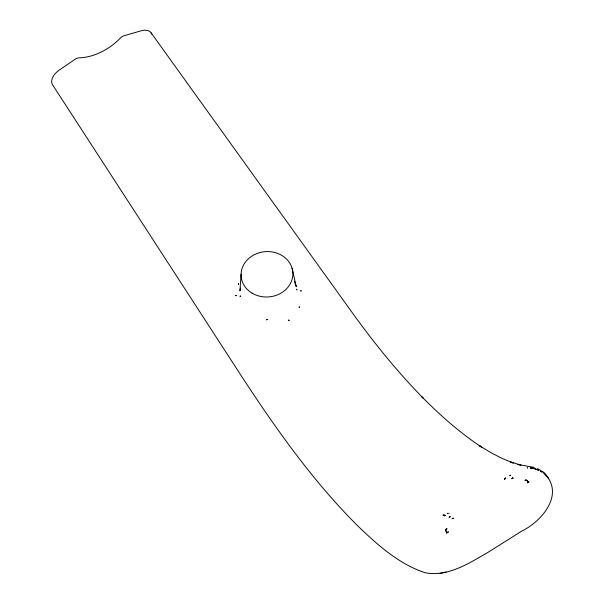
<?xml version="1.0" encoding="UTF-8"?>
<svg xmlns="http://www.w3.org/2000/svg" width="604" height="604" viewBox="0 0 604 604"><rect width="100%" height="100%" fill="white"/><g stroke="black" fill="none" stroke-linecap="round" stroke-linejoin="round"><path stroke-width="0.91" d="M241.072 274.254L239.954 290.932L240.422 288.093M504.461 479.516L505.367 477.923L504.461 479.516L504.967 478.761M447.3 532.267L446.658 533.068L445.548 529.444L447.051 528.719L445.676 529.663L446.658 533.068L448.493 531.769L447.405 532.426M528.092 482.256L527.428 482.906L528.9 482.158L525.903 479.78L524.997 480.542L526.084 479.946L528.9 482.158L528.213 482.407M513.007 478.232L511.618 478.61L512.841 478.579L512.388 477.417L513.007 478.232L512.653 478.104M530.969 467.964L534.434 468.561L538.904 470.365L534.389 468.591L530.153 467.911L531.014 467.934M151.793 34.186A14.02 8.615 -35.6 0 0 141.261 30.744L123.337 35.976A7.082 4.402 -35.1 0 0 120.128 38.294A44.039 28.305 -34.5 0 1 79.441 57.825A7.15 4.477 -33 0 0 75.847 58.769L58.92 70.321A14.247 8.864 -32.3 0 0 52.125 83.979A17.803 11.076 -32.4 0 0 53.061 85.579L243.216 378.784C277.183 430.546 313.325 481.448 357.213 525.359C376.987 544.415 398.376 563.811 424.869 572.66C447.292 577.235 468.289 563.683 486.93 553L521.697 531.143C542.619 520.98 565.903 492.834 543.004 472.109L545.827 474.714L547.783 477.47L543.441 472.252L537.59 468.545M440.12 573.324L446.22 572.079M447.677 513.347L447.27 513.355L448.002 513.362M449.149 513.34L448.749 513.34M534.344 467.428L517.847 464.476L520.98 465.072L510.357 461.894L513.219 463.026L502.135 458.444L490.795 452.6L479.251 445.586L481.486 447.036C459.719 432.66 440.142 415.258 421.819 396.752L423.147 398.127C397.44 371.83 374.246 343.17 352.736 313.355L151.121 32.858M547.443 476.896L548.636 478.745M294.276 281.177L296.322 286.749L292.064 268.168M240.233 295.983L240.226 296.594L240.233 295.983M443.087 515.204L444.189 514.948L443.087 515.204M450.093 516.503L449.18 517.56L450.093 516.503M299.561 307.111L299.35 307.534L299.01 306.908L299.561 307.111M267.308 319.591L266.409 319.765L267.308 319.591M238.331 283.714L238.648 284.265L238.331 283.714M445.39 515.34L444.521 515.854L445.39 515.34M289.165 320.286L288.501 320.158L289.165 320.286M527.571 467.866L527.149 467.926L527.534 467.896M510.539 475.25L509.851 475.695L510.539 475.25M453.06 518.187L452.034 518.791L453.634 518.308L453.06 518.187M481.312 506.673L481.312 506.673M540.837 471.422L541.539 471.958L540.837 471.422M301.26 290.864L300.671 290.917L301.26 290.864M236.277 295.711L235.643 295.477L236.277 295.711M296.843 289.882L296.685 289.256L296.843 289.882M252.11 293.166A25.927 22.695 -4.5 0 0 292.781 275.802A25.927 22.695 -4.5 0 0 256.028 253.907A25.927 22.695 -4.5 0 0 252.11 293.166"/></g></svg>
